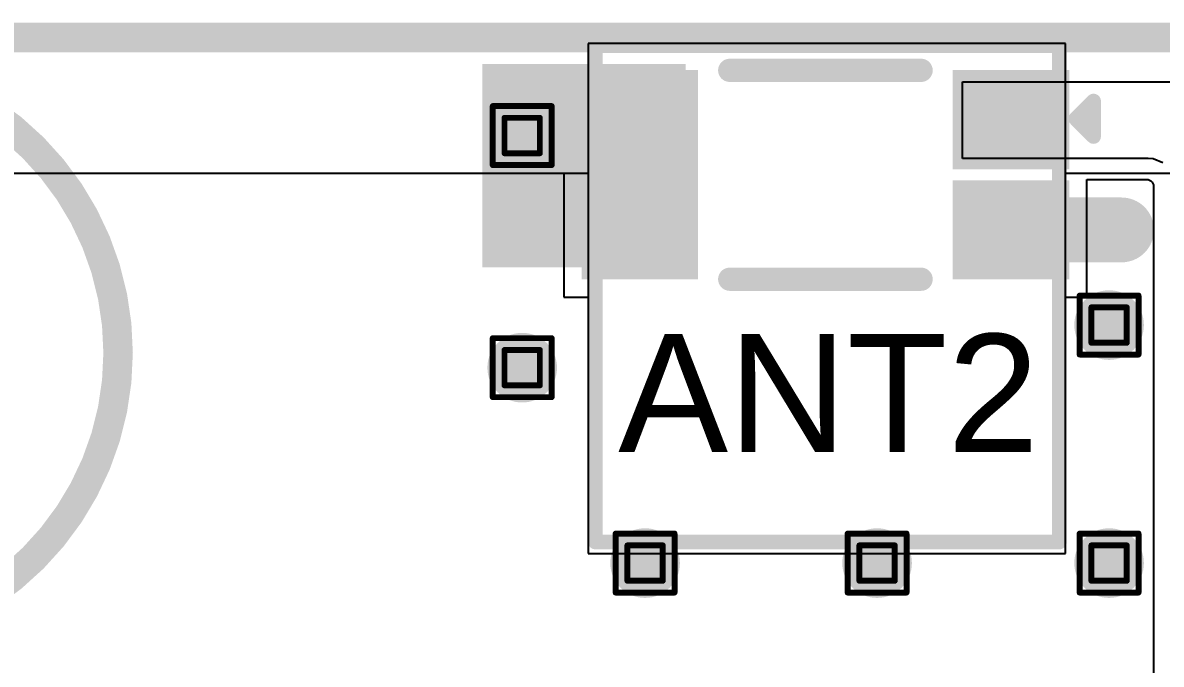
# Model space of a CAD drawing. Header units: inches. Extents: x -8 to 210, y -39 to 109.
# Drawn here: x 55.98 to 65.8, y 57.08 to 62.61 of the extents above; entities that cross this region are included whole.
import ezdxf

# ---------------------------------------------------------------- set-up
doc = ezdxf.new("R2010")
doc.units = ezdxf.units.IN
for name, color, linetype in [('Bottom Layer', 5, 'Continuous'), ('Dimension', 6, 'Continuous'), ('Drill Drawing', 1, 'Continuous'), ('Top Board_outline-Bottom 3D Body', 216, 'Continuous'), ('Top Layer', 1, 'Continuous'), ('Top Overlay', 2, 'Continuous'), ('Top Paste', 8, 'Continuous'), ('Top Solder', 216, 'Continuous'), ('Via Holes', 16, 'Continuous')]:
    doc.layers.add(name, color=color, linetype=linetype)
doc.styles.add('Arial', font='', dxfattribs={"height": 0.2})
doc.styles.get('Arial').set_extended_font_data('Arial')

# ---------------------------------------------------------------- blocks, each defined once
blk = doc.blocks.new('W3011_156')
at = {"layer": 'Top Layer'}
for points in [[(-2, 0.8), (-1.2, 0.8), (-1.2, -0.8), (-2, -0.8)], [(1.2, 0.8), (2, 0.8), (2, 0.15), (1.2, 0.15)], [(1.2, -0.15), (2, -0.15), (2, -0.8), (1.2, -0.8)]]:
    blk.add_hatch(color=1, dxfattribs=at).paths.add_polyline_path(points)
at = {"layer": 'Top Paste'}
for points in [[(-2, 0.8), (-1.2, 0.8), (-1.2, -0.8), (-2, -0.8)], [(1.2, 0.8), (2, 0.8), (2, 0.15), (1.2, 0.15)], [(1.2, -0.15), (2, -0.15), (2, -0.8), (1.2, -0.8)]]:
    blk.add_hatch(color=8, dxfattribs=at).paths.add_polyline_path(points)
at = {"layer": 'Top Solder'}
for points in [[(-2.1016, 0.9016), (-1.0984, 0.9016), (-1.0984, -0.9016), (-2.1016, -0.9016)], [(1.0984, 0.9016), (2.1016, 0.9016), (2.1016, 0.0484), (1.0984, 0.0484)], [(1.0984, -0.0484), (2.1016, -0.0484), (2.1016, -0.9016), (1.0984, -0.9016)]]:
    blk.add_hatch(color=216, dxfattribs=at).paths.add_polyline_path(points)
at = {"layer": 'Top Overlay'}
for points in [[(-0.825, 0.9, 0.2, 0.2, 0), (0.825, 0.9, 0.2, 0.2, 0)], [(2.159, 0.4826, 0.127, 0.127, 0), (2.3114, 0.635, 0.127, 0.127, 0)], [(2.3114, 0.3302, 0.127, 0.127, 0), (2.3114, 0.635, 0.127, 0.127, 0)], [(2.159, 0.4826, 0.127, 0.127, 0), (2.3114, 0.3302, 0.127, 0.127, 0)], [(-0.825, -0.9, 0.2, 0.2, 0), (0.825, -0.9, 0.2, 0.2, 0)]]:
    blk.add_lwpolyline(points, format="xyseb", dxfattribs=at)
for points in [[(-0.875, 0.9, 0.1, 0.1, 1), (-0.775, 0.9, 0.1, 0.1, 1)], [(0.775, 0.9, 0.1, 0.1, 1), (0.875, 0.9, 0.1, 0.1, 1)], [(2.2797, 0.635, 0.0635, 0.0635, 1), (2.3432, 0.635, 0.0635, 0.0635, 1)], [(2.2797, 0.635, 0.0635, 0.0635, 1), (2.3432, 0.635, 0.0635, 0.0635, 1)], [(2.1273, 0.4826, 0.0635, 0.0635, 1), (2.1907, 0.4826, 0.0635, 0.0635, 1)], [(2.1273, 0.4826, 0.0635, 0.0635, 1), (2.1907, 0.4826, 0.0635, 0.0635, 1)], [(2.2797, 0.3302, 0.0635, 0.0635, 1), (2.3432, 0.3302, 0.0635, 0.0635, 1)], [(2.2797, 0.3302, 0.0635, 0.0635, 1), (2.3432, 0.3302, 0.0635, 0.0635, 1)], [(-0.875, -0.9, 0.1, 0.1, 1), (-0.775, -0.9, 0.1, 0.1, 1)], [(0.775, -0.9, 0.1, 0.1, 1), (0.875, -0.9, 0.1, 0.1, 1)]]:
    blk.add_lwpolyline(points, format="xyseb", close=True, dxfattribs=at)

msp = doc.modelspace()

# ---------------------------------------------------------------- hatches: boundary and pattern name
at = {"layer": 'Bottom Layer'}
msp.add_hatch(color=5, dxfattribs=at).paths.add_polyline_path([(59.944, 60.5028), (61.6966, 60.5028), (61.6966, 62.2554), (59.944, 62.2554)])
h = msp.add_hatch(color=5, dxfattribs=at)
edge = h.paths.add_edge_path()
edge.add_arc((60.2887, 61.6392), 0.3, 0, 360)
h = msp.add_hatch(color=5, dxfattribs=at)
edge = h.paths.add_edge_path()
edge.add_arc((65.3481, 60.0063), 0.3, 0, 360)
h = msp.add_hatch(color=5, dxfattribs=at)
edge = h.paths.add_edge_path()
edge.add_arc((60.2887, 59.6392), 0.3, 0, 360)
h = msp.add_hatch(color=5, dxfattribs=at)
edge = h.paths.add_edge_path()
edge.add_arc((61.3481, 57.9555), 0.3, 0, 360)
h = msp.add_hatch(color=5, dxfattribs=at)
edge = h.paths.add_edge_path()
edge.add_arc((63.3481, 57.9555), 0.3, 0, 360)
h = msp.add_hatch(color=5, dxfattribs=at)
edge = h.paths.add_edge_path()
edge.add_arc((65.3481, 57.9555), 0.3, 0, 360)
at = {"layer": 'Top Layer'}
msp.add_hatch(color=1, dxfattribs=at).paths.add_polyline_path([(59.944, 60.5028), (61.6966, 60.5028), (61.6966, 62.2554), (59.944, 62.2554)])
h = msp.add_hatch(color=1, dxfattribs=at)
edge = h.paths.add_edge_path()
edge.add_arc((60.2887, 61.6392), 0.3, 0, 360)
h = msp.add_hatch(color=1, dxfattribs=at)
edge = h.paths.add_edge_path()
edge.add_arc((65.3481, 60.0063), 0.3, 0, 360)
h = msp.add_hatch(color=1, dxfattribs=at)
edge = h.paths.add_edge_path()
edge.add_arc((60.2887, 59.6392), 0.3, 0, 360)
h = msp.add_hatch(color=1, dxfattribs=at)
edge = h.paths.add_edge_path()
edge.add_arc((61.3481, 57.9555), 0.3, 0, 360)
h = msp.add_hatch(color=1, dxfattribs=at)
edge = h.paths.add_edge_path()
edge.add_arc((63.3481, 57.9555), 0.3, 0, 360)
h = msp.add_hatch(color=1, dxfattribs=at)
edge = h.paths.add_edge_path()
edge.add_arc((65.3481, 57.9555), 0.3, 0, 360)
at = {"layer": 'Via Holes'}
h = msp.add_hatch(color=7, dxfattribs=at)
edge = h.paths.add_edge_path()
edge.add_arc((60.2887, 61.6392), 0.15, 0, 360)
h = msp.add_hatch(color=7, dxfattribs=at)
edge = h.paths.add_edge_path()
edge.add_arc((65.3481, 60.0063), 0.15, 0, 360)
h = msp.add_hatch(color=7, dxfattribs=at)
edge = h.paths.add_edge_path()
edge.add_arc((60.2887, 59.6392), 0.15, 0, 360)
h = msp.add_hatch(color=7, dxfattribs=at)
edge = h.paths.add_edge_path()
edge.add_arc((61.3481, 57.9555), 0.15, 0, 360)
h = msp.add_hatch(color=7, dxfattribs=at)
edge = h.paths.add_edge_path()
edge.add_arc((63.3481, 57.9555), 0.15, 0, 360)
h = msp.add_hatch(color=7, dxfattribs=at)
edge = h.paths.add_edge_path()
edge.add_arc((65.3481, 57.9555), 0.15, 0, 360)

# ---------------------------------------------------------------- linework, layer by layer
at = {"layer": 'Bottom Layer'}
for p, q in [((64.9478, 62.4332), (60.8584, 62.4332)), ((60.8584, 62.4332), (60.8584, 58.039)), ((64.9732, 62.4332), (64.9478, 62.4332)), ((64.9732, 58.039), (64.9732, 62.4332)), ((31.8262, 61.3156), (60.8584, 61.3156)), ((60.8584, 61.3156), (60.8584, 58.039)), ((64.9732, 58.039), (64.9732, 61.3156)), ((64.9732, 61.3156), (79.0398, 61.3156)), ((60.8584, 58.039), (64.9732, 58.039)), ((60.8584, 58.039), (64.9732, 58.039))]:
    msp.add_line(p, q, dxfattribs=at)
at = {"layer": 'Dimension'}
for points in [[(56.8052, 59.7662, 0.254, 0.254, 1), (51.8052, 59.7662, 0.254, 0.254, 1)], [(56.7417, 59.7662, 0.127, 0.127, 1), (56.8687, 59.7662, 0.127, 0.127, 1)]]:
    msp.add_lwpolyline(points, format="xyseb", close=True, dxfattribs=at)
at = {"layer": 'Drill Drawing'}
for points in [[(60.0347, 61.8932, 0.0508, 0.0508, 0), (60.5427, 61.8932, 0.0508, 0.0508, 0)], [(60.0347, 61.3852, 0.0508, 0.0508, 0), (60.0347, 61.8932, 0.0508, 0.0508, 0)], [(60.5427, 61.3852, 0.0508, 0.0508, 0), (60.5427, 61.8932, 0.0508, 0.0508, 0)], [(60.1363, 61.7916, 0.0508, 0.0508, 0), (60.4411, 61.7916, 0.0508, 0.0508, 0)], [(60.1363, 61.4868, 0.0508, 0.0508, 0), (60.1363, 61.7916, 0.0508, 0.0508, 0)], [(60.4411, 61.4868, 0.0508, 0.0508, 0), (60.4411, 61.7916, 0.0508, 0.0508, 0)], [(60.1363, 61.4868, 0.0508, 0.0508, 0), (60.4411, 61.4868, 0.0508, 0.0508, 0)], [(60.0347, 61.3852, 0.0508, 0.0508, 0), (60.5427, 61.3852, 0.0508, 0.0508, 0)], [(65.0941, 60.2603, 0.0508, 0.0508, 0), (65.6021, 60.2603, 0.0508, 0.0508, 0)], [(65.0941, 59.7523, 0.0508, 0.0508, 0), (65.0941, 60.2603, 0.0508, 0.0508, 0)], [(65.6021, 59.7523, 0.0508, 0.0508, 0), (65.6021, 60.2603, 0.0508, 0.0508, 0)], [(65.1957, 60.1587, 0.0508, 0.0508, 0), (65.5005, 60.1587, 0.0508, 0.0508, 0)], [(65.1957, 59.8539, 0.0508, 0.0508, 0), (65.1957, 60.1587, 0.0508, 0.0508, 0)], [(65.5005, 59.8539, 0.0508, 0.0508, 0), (65.5005, 60.1587, 0.0508, 0.0508, 0)], [(60.0347, 59.8932, 0.0508, 0.0508, 0), (60.5427, 59.8932, 0.0508, 0.0508, 0)], [(60.0347, 59.3852, 0.0508, 0.0508, 0), (60.0347, 59.8932, 0.0508, 0.0508, 0)], [(60.5427, 59.3852, 0.0508, 0.0508, 0), (60.5427, 59.8932, 0.0508, 0.0508, 0)], [(65.1957, 59.8539, 0.0508, 0.0508, 0), (65.5005, 59.8539, 0.0508, 0.0508, 0)], [(60.1363, 59.7916, 0.0508, 0.0508, 0), (60.4411, 59.7916, 0.0508, 0.0508, 0)], [(60.1363, 59.4868, 0.0508, 0.0508, 0), (60.1363, 59.7916, 0.0508, 0.0508, 0)], [(60.4411, 59.4868, 0.0508, 0.0508, 0), (60.4411, 59.7916, 0.0508, 0.0508, 0)], [(65.0941, 59.7523, 0.0508, 0.0508, 0), (65.6021, 59.7523, 0.0508, 0.0508, 0)], [(60.1363, 59.4868, 0.0508, 0.0508, 0), (60.4411, 59.4868, 0.0508, 0.0508, 0)], [(60.0347, 59.3852, 0.0508, 0.0508, 0), (60.5427, 59.3852, 0.0508, 0.0508, 0)], [(61.0941, 58.2095, 0.0508, 0.0508, 0), (61.6021, 58.2095, 0.0508, 0.0508, 0)], [(61.0941, 57.7015, 0.0508, 0.0508, 0), (61.0941, 58.2095, 0.0508, 0.0508, 0)], [(61.6021, 57.7015, 0.0508, 0.0508, 0), (61.6021, 58.2095, 0.0508, 0.0508, 0)], [(63.0941, 58.2095, 0.0508, 0.0508, 0), (63.6021, 58.2095, 0.0508, 0.0508, 0)], [(63.0941, 57.7015, 0.0508, 0.0508, 0), (63.0941, 58.2095, 0.0508, 0.0508, 0)], [(63.6021, 57.7015, 0.0508, 0.0508, 0), (63.6021, 58.2095, 0.0508, 0.0508, 0)], [(65.0941, 58.2095, 0.0508, 0.0508, 0), (65.6021, 58.2095, 0.0508, 0.0508, 0)], [(65.0941, 57.7015, 0.0508, 0.0508, 0), (65.0941, 58.2095, 0.0508, 0.0508, 0)], [(65.6021, 57.7015, 0.0508, 0.0508, 0), (65.6021, 58.2095, 0.0508, 0.0508, 0)], [(61.1957, 58.1079, 0.0508, 0.0508, 0), (61.5005, 58.1079, 0.0508, 0.0508, 0)], [(61.1957, 57.8031, 0.0508, 0.0508, 0), (61.1957, 58.1079, 0.0508, 0.0508, 0)], [(61.5005, 57.8031, 0.0508, 0.0508, 0), (61.5005, 58.1079, 0.0508, 0.0508, 0)], [(63.1957, 58.1079, 0.0508, 0.0508, 0), (63.5005, 58.1079, 0.0508, 0.0508, 0)], [(63.1957, 57.8031, 0.0508, 0.0508, 0), (63.1957, 58.1079, 0.0508, 0.0508, 0)], [(63.5005, 57.8031, 0.0508, 0.0508, 0), (63.5005, 58.1079, 0.0508, 0.0508, 0)], [(65.1957, 58.1079, 0.0508, 0.0508, 0), (65.5005, 58.1079, 0.0508, 0.0508, 0)], [(65.1957, 57.8031, 0.0508, 0.0508, 0), (65.1957, 58.1079, 0.0508, 0.0508, 0)], [(65.5005, 57.8031, 0.0508, 0.0508, 0), (65.5005, 58.1079, 0.0508, 0.0508, 0)], [(61.1957, 57.8031, 0.0508, 0.0508, 0), (61.5005, 57.8031, 0.0508, 0.0508, 0)], [(63.1957, 57.8031, 0.0508, 0.0508, 0), (63.5005, 57.8031, 0.0508, 0.0508, 0)], [(65.1957, 57.8031, 0.0508, 0.0508, 0), (65.5005, 57.8031, 0.0508, 0.0508, 0)], [(61.0941, 57.7015, 0.0508, 0.0508, 0), (61.6021, 57.7015, 0.0508, 0.0508, 0)], [(63.0941, 57.7015, 0.0508, 0.0508, 0), (63.6021, 57.7015, 0.0508, 0.0508, 0)], [(65.0941, 57.7015, 0.0508, 0.0508, 0), (65.6021, 57.7015, 0.0508, 0.0508, 0)]]:
    msp.add_lwpolyline(points, format="xyseb", dxfattribs=at)
for points in [[(60.022, 61.8932, 0.0254, 0.0254, 1), (60.0474, 61.8932, 0.0254, 0.0254, 1)], [(60.022, 61.8932, 0.0254, 0.0254, 1), (60.0474, 61.8932, 0.0254, 0.0254, 1)], [(60.53, 61.8932, 0.0254, 0.0254, 1), (60.5554, 61.8932, 0.0254, 0.0254, 1)], [(60.53, 61.8932, 0.0254, 0.0254, 1), (60.5554, 61.8932, 0.0254, 0.0254, 1)], [(60.1236, 61.7916, 0.0254, 0.0254, 1), (60.149, 61.7916, 0.0254, 0.0254, 1)], [(60.1236, 61.7916, 0.0254, 0.0254, 1), (60.149, 61.7916, 0.0254, 0.0254, 1)], [(60.4284, 61.7916, 0.0254, 0.0254, 1), (60.4538, 61.7916, 0.0254, 0.0254, 1)], [(60.4284, 61.7916, 0.0254, 0.0254, 1), (60.4538, 61.7916, 0.0254, 0.0254, 1)], [(60.1236, 61.4868, 0.0254, 0.0254, 1), (60.149, 61.4868, 0.0254, 0.0254, 1)], [(60.1236, 61.4868, 0.0254, 0.0254, 1), (60.149, 61.4868, 0.0254, 0.0254, 1)], [(60.4284, 61.4868, 0.0254, 0.0254, 1), (60.4538, 61.4868, 0.0254, 0.0254, 1)], [(60.4284, 61.4868, 0.0254, 0.0254, 1), (60.4538, 61.4868, 0.0254, 0.0254, 1)], [(60.022, 61.3852, 0.0254, 0.0254, 1), (60.0474, 61.3852, 0.0254, 0.0254, 1)], [(60.022, 61.3852, 0.0254, 0.0254, 1), (60.0474, 61.3852, 0.0254, 0.0254, 1)], [(60.53, 61.3852, 0.0254, 0.0254, 1), (60.5554, 61.3852, 0.0254, 0.0254, 1)], [(60.53, 61.3852, 0.0254, 0.0254, 1), (60.5554, 61.3852, 0.0254, 0.0254, 1)], [(65.0814, 60.2603, 0.0254, 0.0254, 1), (65.1068, 60.2603, 0.0254, 0.0254, 1)], [(65.0814, 60.2603, 0.0254, 0.0254, 1), (65.1068, 60.2603, 0.0254, 0.0254, 1)], [(65.5894, 60.2603, 0.0254, 0.0254, 1), (65.6148, 60.2603, 0.0254, 0.0254, 1)], [(65.5894, 60.2603, 0.0254, 0.0254, 1), (65.6148, 60.2603, 0.0254, 0.0254, 1)], [(65.183, 60.1587, 0.0254, 0.0254, 1), (65.2084, 60.1587, 0.0254, 0.0254, 1)], [(65.183, 60.1587, 0.0254, 0.0254, 1), (65.2084, 60.1587, 0.0254, 0.0254, 1)], [(65.4878, 60.1587, 0.0254, 0.0254, 1), (65.5132, 60.1587, 0.0254, 0.0254, 1)], [(65.4878, 60.1587, 0.0254, 0.0254, 1), (65.5132, 60.1587, 0.0254, 0.0254, 1)], [(60.022, 59.8932, 0.0254, 0.0254, 1), (60.0474, 59.8932, 0.0254, 0.0254, 1)], [(60.022, 59.8932, 0.0254, 0.0254, 1), (60.0474, 59.8932, 0.0254, 0.0254, 1)], [(60.53, 59.8932, 0.0254, 0.0254, 1), (60.5554, 59.8932, 0.0254, 0.0254, 1)], [(60.53, 59.8932, 0.0254, 0.0254, 1), (60.5554, 59.8932, 0.0254, 0.0254, 1)], [(65.183, 59.8539, 0.0254, 0.0254, 1), (65.2084, 59.8539, 0.0254, 0.0254, 1)], [(65.183, 59.8539, 0.0254, 0.0254, 1), (65.2084, 59.8539, 0.0254, 0.0254, 1)], [(65.4878, 59.8539, 0.0254, 0.0254, 1), (65.5132, 59.8539, 0.0254, 0.0254, 1)], [(65.4878, 59.8539, 0.0254, 0.0254, 1), (65.5132, 59.8539, 0.0254, 0.0254, 1)], [(60.1236, 59.7916, 0.0254, 0.0254, 1), (60.149, 59.7916, 0.0254, 0.0254, 1)], [(60.1236, 59.7916, 0.0254, 0.0254, 1), (60.149, 59.7916, 0.0254, 0.0254, 1)], [(60.4284, 59.7916, 0.0254, 0.0254, 1), (60.4538, 59.7916, 0.0254, 0.0254, 1)], [(60.4284, 59.7916, 0.0254, 0.0254, 1), (60.4538, 59.7916, 0.0254, 0.0254, 1)], [(65.0814, 59.7523, 0.0254, 0.0254, 1), (65.1068, 59.7523, 0.0254, 0.0254, 1)], [(65.0814, 59.7523, 0.0254, 0.0254, 1), (65.1068, 59.7523, 0.0254, 0.0254, 1)], [(65.5894, 59.7523, 0.0254, 0.0254, 1), (65.6148, 59.7523, 0.0254, 0.0254, 1)], [(65.5894, 59.7523, 0.0254, 0.0254, 1), (65.6148, 59.7523, 0.0254, 0.0254, 1)], [(60.1236, 59.4868, 0.0254, 0.0254, 1), (60.149, 59.4868, 0.0254, 0.0254, 1)], [(60.1236, 59.4868, 0.0254, 0.0254, 1), (60.149, 59.4868, 0.0254, 0.0254, 1)], [(60.4284, 59.4868, 0.0254, 0.0254, 1), (60.4538, 59.4868, 0.0254, 0.0254, 1)], [(60.4284, 59.4868, 0.0254, 0.0254, 1), (60.4538, 59.4868, 0.0254, 0.0254, 1)], [(60.022, 59.3852, 0.0254, 0.0254, 1), (60.0474, 59.3852, 0.0254, 0.0254, 1)], [(60.022, 59.3852, 0.0254, 0.0254, 1), (60.0474, 59.3852, 0.0254, 0.0254, 1)], [(60.53, 59.3852, 0.0254, 0.0254, 1), (60.5554, 59.3852, 0.0254, 0.0254, 1)], [(60.53, 59.3852, 0.0254, 0.0254, 1), (60.5554, 59.3852, 0.0254, 0.0254, 1)], [(61.0814, 58.2095, 0.0254, 0.0254, 1), (61.1068, 58.2095, 0.0254, 0.0254, 1)], [(61.0814, 58.2095, 0.0254, 0.0254, 1), (61.1068, 58.2095, 0.0254, 0.0254, 1)], [(61.5894, 58.2095, 0.0254, 0.0254, 1), (61.6148, 58.2095, 0.0254, 0.0254, 1)], [(61.5894, 58.2095, 0.0254, 0.0254, 1), (61.6148, 58.2095, 0.0254, 0.0254, 1)], [(63.0814, 58.2095, 0.0254, 0.0254, 1), (63.1068, 58.2095, 0.0254, 0.0254, 1)], [(63.0814, 58.2095, 0.0254, 0.0254, 1), (63.1068, 58.2095, 0.0254, 0.0254, 1)], [(63.5894, 58.2095, 0.0254, 0.0254, 1), (63.6148, 58.2095, 0.0254, 0.0254, 1)], [(63.5894, 58.2095, 0.0254, 0.0254, 1), (63.6148, 58.2095, 0.0254, 0.0254, 1)], [(65.0814, 58.2095, 0.0254, 0.0254, 1), (65.1068, 58.2095, 0.0254, 0.0254, 1)], [(65.0814, 58.2095, 0.0254, 0.0254, 1), (65.1068, 58.2095, 0.0254, 0.0254, 1)], [(65.5894, 58.2095, 0.0254, 0.0254, 1), (65.6148, 58.2095, 0.0254, 0.0254, 1)], [(65.5894, 58.2095, 0.0254, 0.0254, 1), (65.6148, 58.2095, 0.0254, 0.0254, 1)], [(61.183, 58.1079, 0.0254, 0.0254, 1), (61.2084, 58.1079, 0.0254, 0.0254, 1)], [(61.183, 58.1079, 0.0254, 0.0254, 1), (61.2084, 58.1079, 0.0254, 0.0254, 1)], [(61.4878, 58.1079, 0.0254, 0.0254, 1), (61.5132, 58.1079, 0.0254, 0.0254, 1)], [(61.4878, 58.1079, 0.0254, 0.0254, 1), (61.5132, 58.1079, 0.0254, 0.0254, 1)], [(63.183, 58.1079, 0.0254, 0.0254, 1), (63.2084, 58.1079, 0.0254, 0.0254, 1)], [(63.183, 58.1079, 0.0254, 0.0254, 1), (63.2084, 58.1079, 0.0254, 0.0254, 1)], [(63.4878, 58.1079, 0.0254, 0.0254, 1), (63.5132, 58.1079, 0.0254, 0.0254, 1)], [(63.4878, 58.1079, 0.0254, 0.0254, 1), (63.5132, 58.1079, 0.0254, 0.0254, 1)], [(65.183, 58.1079, 0.0254, 0.0254, 1), (65.2084, 58.1079, 0.0254, 0.0254, 1)], [(65.183, 58.1079, 0.0254, 0.0254, 1), (65.2084, 58.1079, 0.0254, 0.0254, 1)], [(65.4878, 58.1079, 0.0254, 0.0254, 1), (65.5132, 58.1079, 0.0254, 0.0254, 1)], [(65.4878, 58.1079, 0.0254, 0.0254, 1), (65.5132, 58.1079, 0.0254, 0.0254, 1)], [(61.183, 57.8031, 0.0254, 0.0254, 1), (61.2084, 57.8031, 0.0254, 0.0254, 1)], [(61.183, 57.8031, 0.0254, 0.0254, 1), (61.2084, 57.8031, 0.0254, 0.0254, 1)], [(61.4878, 57.8031, 0.0254, 0.0254, 1), (61.5132, 57.8031, 0.0254, 0.0254, 1)], [(61.4878, 57.8031, 0.0254, 0.0254, 1), (61.5132, 57.8031, 0.0254, 0.0254, 1)], [(63.183, 57.8031, 0.0254, 0.0254, 1), (63.2084, 57.8031, 0.0254, 0.0254, 1)], [(63.183, 57.8031, 0.0254, 0.0254, 1), (63.2084, 57.8031, 0.0254, 0.0254, 1)], [(63.4878, 57.8031, 0.0254, 0.0254, 1), (63.5132, 57.8031, 0.0254, 0.0254, 1)], [(63.4878, 57.8031, 0.0254, 0.0254, 1), (63.5132, 57.8031, 0.0254, 0.0254, 1)], [(65.183, 57.8031, 0.0254, 0.0254, 1), (65.2084, 57.8031, 0.0254, 0.0254, 1)], [(65.183, 57.8031, 0.0254, 0.0254, 1), (65.2084, 57.8031, 0.0254, 0.0254, 1)], [(65.4878, 57.8031, 0.0254, 0.0254, 1), (65.5132, 57.8031, 0.0254, 0.0254, 1)], [(65.4878, 57.8031, 0.0254, 0.0254, 1), (65.5132, 57.8031, 0.0254, 0.0254, 1)], [(61.0814, 57.7015, 0.0254, 0.0254, 1), (61.1068, 57.7015, 0.0254, 0.0254, 1)], [(61.0814, 57.7015, 0.0254, 0.0254, 1), (61.1068, 57.7015, 0.0254, 0.0254, 1)], [(61.5894, 57.7015, 0.0254, 0.0254, 1), (61.6148, 57.7015, 0.0254, 0.0254, 1)], [(61.5894, 57.7015, 0.0254, 0.0254, 1), (61.6148, 57.7015, 0.0254, 0.0254, 1)], [(63.0814, 57.7015, 0.0254, 0.0254, 1), (63.1068, 57.7015, 0.0254, 0.0254, 1)], [(63.0814, 57.7015, 0.0254, 0.0254, 1), (63.1068, 57.7015, 0.0254, 0.0254, 1)], [(63.5894, 57.7015, 0.0254, 0.0254, 1), (63.6148, 57.7015, 0.0254, 0.0254, 1)], [(63.5894, 57.7015, 0.0254, 0.0254, 1), (63.6148, 57.7015, 0.0254, 0.0254, 1)], [(65.0814, 57.7015, 0.0254, 0.0254, 1), (65.1068, 57.7015, 0.0254, 0.0254, 1)], [(65.0814, 57.7015, 0.0254, 0.0254, 1), (65.1068, 57.7015, 0.0254, 0.0254, 1)], [(65.5894, 57.7015, 0.0254, 0.0254, 1), (65.6148, 57.7015, 0.0254, 0.0254, 1)], [(65.5894, 57.7015, 0.0254, 0.0254, 1), (65.6148, 57.7015, 0.0254, 0.0254, 1)]]:
    msp.add_lwpolyline(points, format="xyseb", close=True, dxfattribs=at)
at = {"layer": 'Top Board_outline-Bottom 3D Body'}
msp.add_lwpolyline([(0, 62.484, 0.254, 0.254, 0), (87.7316, 62.484, 0.254, 0.254, 0)], format="xyseb", dxfattribs=at)
at = {"layer": 'Top Layer'}
for p, q in [((64.9478, 62.4332), (60.8584, 62.4332)), ((60.8584, 62.4332), (60.8584, 58.039)), ((64.9732, 62.4332), (64.9478, 62.4332)), ((64.9732, 58.039), (64.9732, 62.4332)), ((64.0842, 61.4426), (64.0842, 62.103)), ((64.0842, 62.103), (66.421, 62.103)), ((65.6844, 61.4426), (64.0842, 61.4426)), ((65.729, 61.4382), (65.6844, 61.4426)), ((65.6844, 61.4426), (65.6844, 61.4426)), ((65.8114, 61.4041), (65.729, 61.4382)), ((50.1061, 61.3156), (60.6486, 61.3156)), ((60.6486, 61.3156), (60.6486, 60.2472)), ((65.1566, 60.2472), (65.1566, 61.2613)), ((65.1566, 61.2613), (65.6755, 61.2613)), ((65.6755, 61.2613), (65.6845, 61.2604)), ((65.6845, 61.2604), (65.7087, 61.2504)), ((65.7087, 61.2504), (65.7208, 61.2383)), ((65.7208, 61.2383), (65.7308, 61.2141)), ((65.7308, 61.2141), (65.7317, 61.2051)), ((65.7317, 61.2051), (65.7317, 51.8668)), ((60.6486, 60.2472), (60.8584, 60.2472)), ((60.8584, 60.2472), (60.8584, 58.039)), ((64.9732, 58.039), (64.9732, 60.2472)), ((64.9732, 60.2472), (65.1566, 60.2472)), ((60.8584, 58.039), (64.9732, 58.039)), ((60.8584, 58.039), (64.9732, 58.039))]:
    msp.add_line(p, q, dxfattribs=at)
for points in [[(60.3868, 61.3012, 0.5588, 0.5588, 0), (61.3026, 61.3012, 0.5588, 0.5588, 0)], [(64.5026, 60.8262, 0.5588, 0.5588, 0), (65.4558, 60.8262, 0.5588, 0.5588, 0)]]:
    msp.add_lwpolyline(points, format="xyseb", dxfattribs=at)
for points in [[(60.2471, 61.3012, 0.2794, 0.2794, 1), (60.5265, 61.3012, 0.2794, 0.2794, 1)], [(61.1629, 61.3012, 0.2794, 0.2794, 1), (61.4423, 61.3012, 0.2794, 0.2794, 1)], [(64.3629, 60.8262, 0.2794, 0.2794, 1), (64.6423, 60.8262, 0.2794, 0.2794, 1)], [(65.3161, 60.8262, 0.2794, 0.2794, 1), (65.5955, 60.8262, 0.2794, 0.2794, 1)]]:
    msp.add_lwpolyline(points, format="xyseb", close=True, dxfattribs=at)
at = {"layer": 'Top Overlay'}
for points in [[(60.9194, 58.163, 0.127, 0.127, 0), (60.9194, 62.413, 0.127, 0.127, 0)], [(60.9194, 62.413, 0.127, 0.127, 0), (64.9194, 62.413, 0.127, 0.127, 0)], [(64.9194, 58.163, 0.127, 0.127, 0), (64.9194, 62.413, 0.127, 0.127, 0)], [(60.9194, 58.1376, 0.127, 0.127, 0), (64.9194, 58.1376, 0.127, 0.127, 0)]]:
    msp.add_lwpolyline(points, format="xyseb", dxfattribs=at)
for points in [[(60.8877, 62.413, 0.0635, 0.0635, 1), (60.9512, 62.413, 0.0635, 0.0635, 1)], [(60.8877, 62.413, 0.0635, 0.0635, 1), (60.9512, 62.413, 0.0635, 0.0635, 1)], [(64.8877, 62.413, 0.0635, 0.0635, 1), (64.9512, 62.413, 0.0635, 0.0635, 1)], [(64.8877, 62.413, 0.0635, 0.0635, 1), (64.9512, 62.413, 0.0635, 0.0635, 1)], [(60.8877, 58.163, 0.0635, 0.0635, 1), (60.9512, 58.163, 0.0635, 0.0635, 1)], [(60.8877, 58.1376, 0.0635, 0.0635, 1), (60.9512, 58.1376, 0.0635, 0.0635, 1)], [(64.8877, 58.163, 0.0635, 0.0635, 1), (64.9512, 58.163, 0.0635, 0.0635, 1)], [(64.8877, 58.1376, 0.0635, 0.0635, 1), (64.9512, 58.1376, 0.0635, 0.0635, 1)]]:
    msp.add_lwpolyline(points, format="xyseb", close=True, dxfattribs=at)

# ---------------------------------------------------------------- block references
msp.add_blockref('W3011_156', (62.9026, 61.3012))

# ---------------------------------------------------------------- texts
at = {"layer": 'Top Overlay', "style": 'Arial'}
msp.add_text('ANT2', height=1.016, dxfattribs=at).set_placement((61.1167, 58.9138))

doc.saveas('drawing.dxf')
